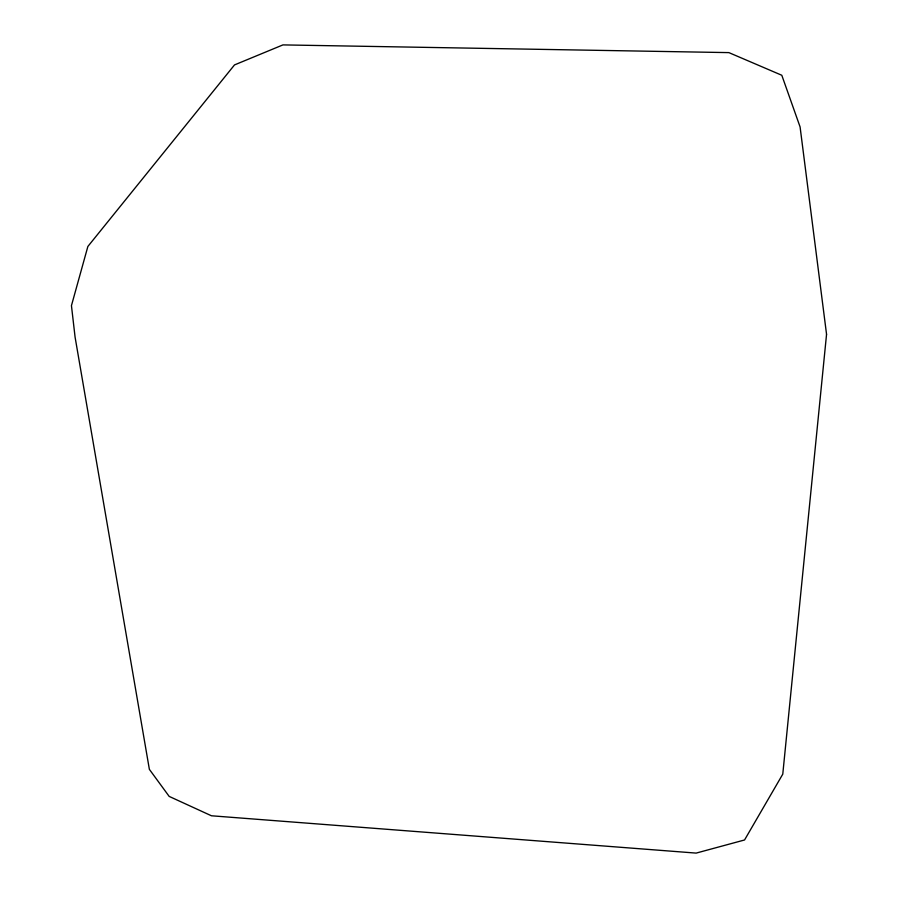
<?xml version="1.0" encoding="UTF-8"?>
<svg xmlns="http://www.w3.org/2000/svg" width="898" height="898" viewBox="0 0 898 898"><rect width="100%" height="100%" fill="white"/><g stroke="black" fill="none" stroke-linecap="round" stroke-linejoin="round"><path stroke-width="1.35" d="M826.553 334.303L782.775 774.143L744.554 839.978L696.152 853.1L211.445 815.777L169.172 796.403L149.371 769.35L75.084 337.132L71.447 305.634L87.869 246.467L234.513 64.914L282.949 44.9L728.884 52.612L781.799 75.264L800.084 126.921L826.553 334.303"/></g></svg>
